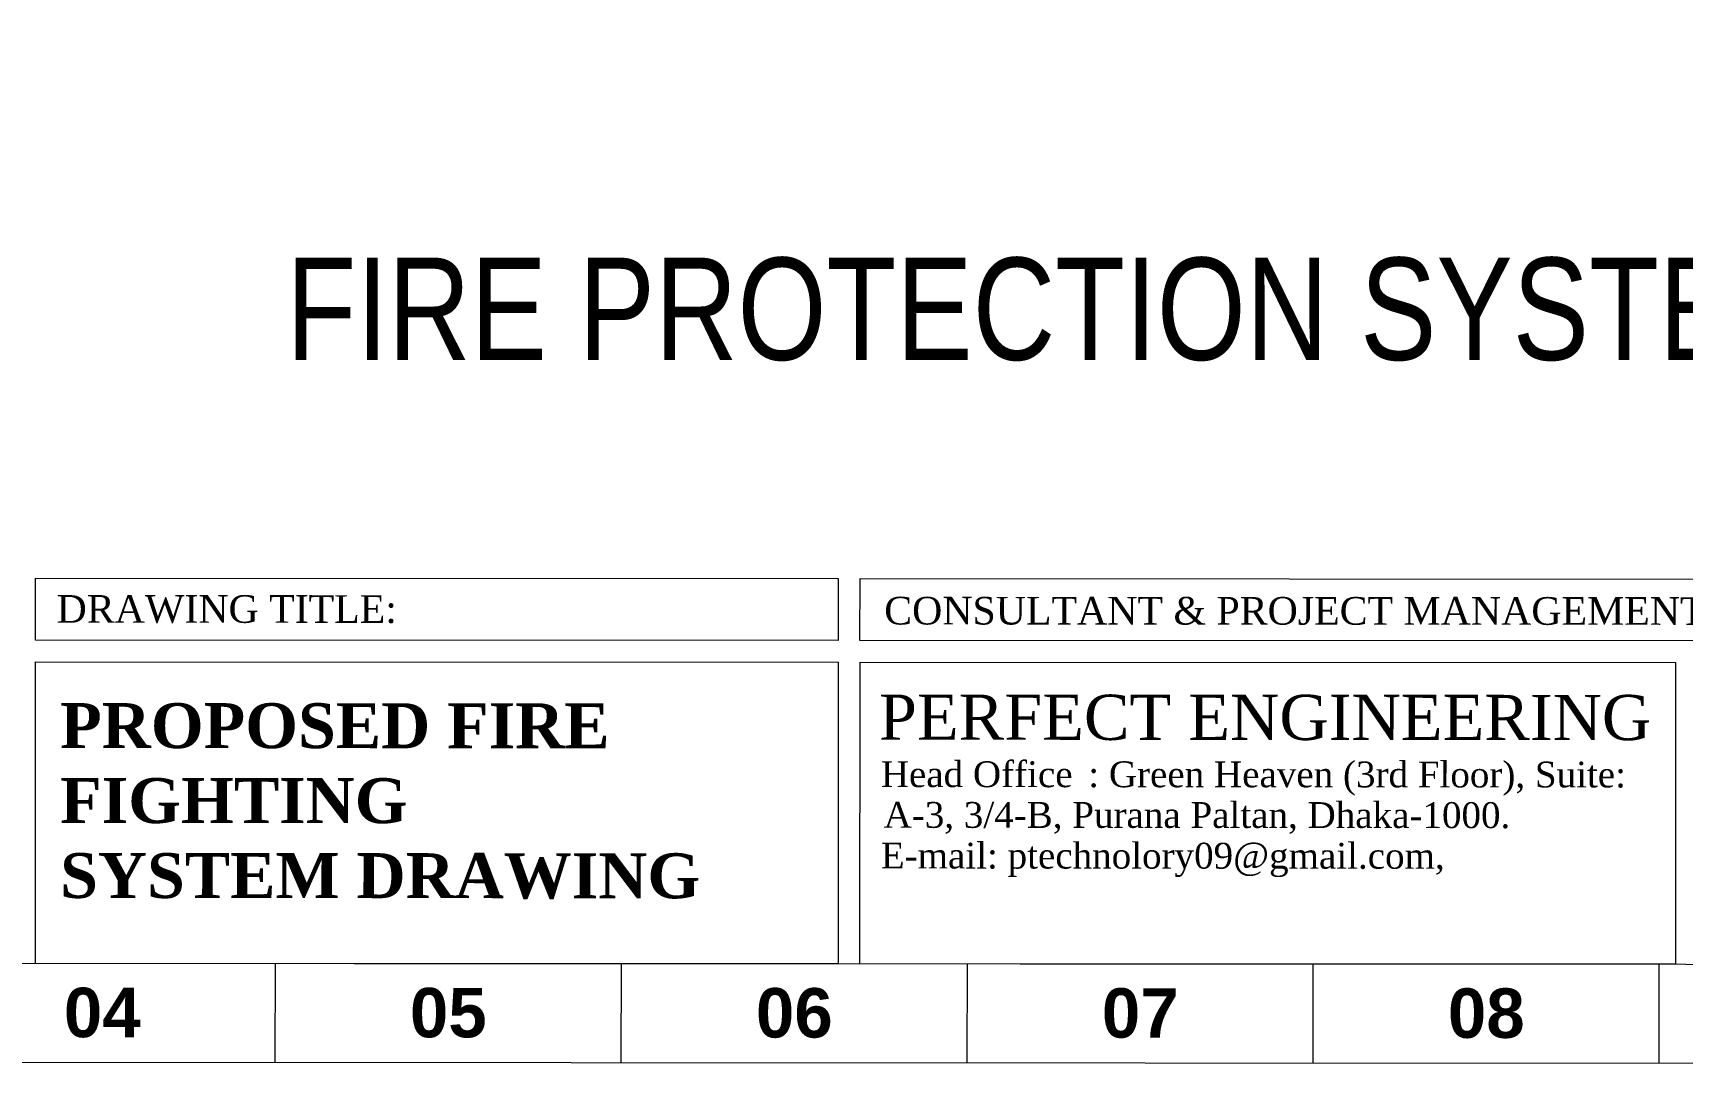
# Model space of a CAD drawing. Header units: inches. Extents: x -98933 to 1585249, y -3352739 to 192771.
# Drawn here: x -1933 to -1288, y 48684 to 49088 of the extents above; entities that cross this region are included whole.
import ezdxf

# ---------------------------------------------------------------- set-up
doc = ezdxf.new("R2010")
doc.units = ezdxf.units.IN
doc.header["$MEASUREMENT"] = 0
doc.layers.get('0').update_dxf_attribs({"lineweight": 0})
for name, color, linetype, lineweight in [('DIM 01', 250, 'Continuous', 9), ('Inline', 7, 'Continuous', 0), ('Outline', 7, 'Continuous', 0), ('Scale', 7, 'Continuous', 0), ('Scale_Text', 7, 'Continuous', 0), ('TEXT_TITLEBOX', 7, 'Continuous', 13), ('Titelblk', 7, 'Continuous', 25), ('TITLE', 7, 'Continuous', 20)]:
    doc.layers.add(name, color=color, linetype=linetype, lineweight=lineweight)
doc.styles.add('DIM-3', font='arial.ttf', dxfattribs={"width": 0.8, "height": 6})
doc.styles.add('SHT-TEXT-1', font='times.ttf', dxfattribs={"height": 12})
doc.styles.get("Standard").update_dxf_attribs({"font": 'arialbd.ttf', "height": 24})

# ---------------------------------------------------------------- blocks, each defined once
blk = doc.blocks.new('PAGE')
at = {"layer": 'Inline', "color": 252, "lineweight": 15}
blk.add_lwpolyline([(178051640.63, 22656441.11), (178051640.63, 22657235.79), (178050505.36, 22657235.79), (178050505.36, 22656441.11)], close=True, dxfattribs=at)
at = {"layer": 'Outline', "color": 252, "lineweight": 15}
blk.add_line((178050483.42, 22656424.24), (178051662.57, 22656424.24), dxfattribs=at)
at = {"layer": 'Scale', "color": 252, "lineweight": 9}
for p, q in [((178050719.01, 22656424.24), (178050719.01, 22656441.11)), ((178050778.01, 22656424.24), (178050778.01, 22656441.11)), ((178050837.01, 22656424.24), (178050837.01, 22656441.11)), ((178050896, 22656424.24), (178050896, 22656441.11)), ((178050955, 22656424.24), (178050955, 22656441.11))]:
    blk.add_line(p, q, dxfattribs=at)
at = {"layer": 'Scale_Text', "color": 252, "lineweight": 13, "char_height": 8.435, "width": 2.5102, "attachment_point": 5}
for s, insert in [('04', (178050689.51, 22656432.67)), ('05', (178050748.51, 22656432.67)), ('06', (178050807.51, 22656432.67)), ('07', (178050866.5, 22656432.67)), ('08', (178050925.5, 22656432.67))]:
    blk.add_mtext(s, dxfattribs=dict(at, insert=insert))
blk = doc.blocks.new('Title')
at = {"layer": 'Titelblk', "color": 3, "linetype": 'Continuous', "lineweight": 0, "xscale": 3.014611567961765, "yscale": 3.014611567959946, "zscale": 3.014611567966516}
blk.add_blockref('PAGE', (-536855255.83, -68388223.96), dxfattribs=at)

msp = doc.modelspace()

# ---------------------------------------------------------------- linework, layer by layer
at = {"layer": 'TEXT_TITLEBOX'}
for p, q in [((-1932.31, 48850.17), (-1932.3, 48874.39)), ((-1932.3, 48874.39), (-1618.53, 48874.24)), ((-1618.53, 48874.24), (-1618.54, 48850.02)), ((-1610.05, 48850.02), (-1610.04, 48874.23)), ((-1610.04, 48874.23), (-1141.31, 48874.01)), ((-1618.54, 48850.02), (-1932.31, 48850.17)), ((-1141.32, 48849.79), (-1610.05, 48850.02)), ((-1932.37, 48723.8), (-1932.32, 48841.68)), ((-1932.32, 48841.68), (-1618.52, 48841.53)), ((-1618.52, 48841.53), (-1618.58, 48723.65)), ((-1610.08, 48723.65), (-1610.02, 48841.52)), ((-1610.02, 48841.52), (-1291.23, 48841.37)), ((-1291.23, 48841.37), (-1291.29, 48723.49)), ((-1618.58, 48723.65), (-1932.37, 48723.8)), ((-1291.29, 48723.49), (-1610.08, 48723.65))]:
    msp.add_line(p, q, dxfattribs=at)

# ---------------------------------------------------------------- block references
at = {"layer": 'TITLE', "xscale": 0.7603744908821076, "yscale": 0.7603744908810768, "zscale": 0.7603744845895826, "rotation": 359.9723273306346}
msp.add_blockref('Title', (75370.65, 115488.8), dxfattribs=at)

# ---------------------------------------------------------------- texts
at = {"color": 7, "insert": (-1922.66, 48787.27), "char_height": 17.5857, "width": 310.8373, "attachment_point": 4, "rotation": 359.97233}
msp.add_mtext('\\pt1277;{\\fTimes New Roman|b1|i0|c0|p18;\\C256;PROPOSED FIRE  FIGHTING  \\PSYSTEM DRAWING }', dxfattribs=at)
at = {"layer": 'DIM 01', "lineweight": -2, "insert": (-1834.23, 48999.74), "char_height": 40, "width": 1286.527, "attachment_point": 1, "style": 'DIM-3'}
msp.add_mtext('{\\C3;FIRE PROTECTION SYSTEM INSTALLTIN GIDELINE}', dxfattribs=at)
at = {"layer": 'TEXT_TITLEBOX', "lineweight": 25, "style": 'SHT-TEXT-1'}
for s, p in [('DRAWING TITLE:', (-1924.06, 48856.99)), ('CONSULTANT & PROJECT MANAGEMENT BY', (-1600.58, 48856.31))]:
    msp.add_text(s, height=10.8224, rotation=359.97233, dxfattribs=at).set_placement(p)
at = {"layer": 'TEXT_TITLEBOX', "color": 1, "lineweight": 25, "style": 'SHT-TEXT-1'}
msp.add_text('PERFECT ENGINEERING', height=17.68, rotation=359.97233, dxfattribs=at).set_placement((-1602.66, 48811.23))
at = {"layer": 'TEXT_TITLEBOX', "color": 7, "lineweight": 25, "style": 'SHT-TEXT-1'}
for s, p in [('Head Office', (-1601.92, 48792.72)), (': Green Heaven (3rd Floor), Suite:', (-1520.82, 48792.68)), ('A-3, 3/4-B, Purana Paltan, Dhaka-1000.', (-1600.82, 48776.81)), ('E-mail: ptechnolory09@gmail.com,', (-1601.92, 48760.9))]:
    msp.add_text(s, height=10.1028, rotation=359.97233, dxfattribs=at).set_placement(p)

doc.saveas('drawing.dxf')
